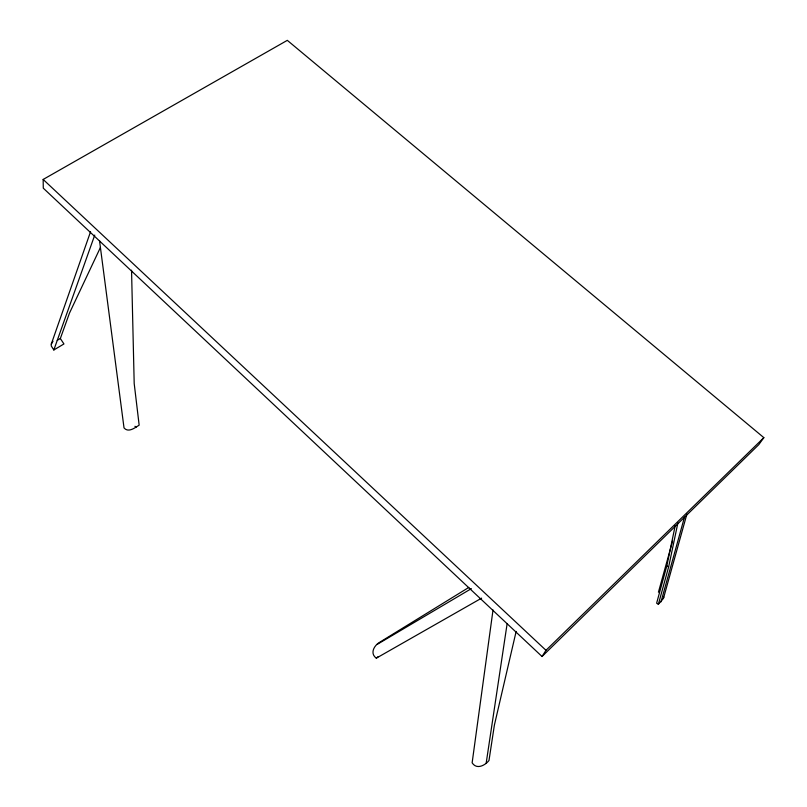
<?xml version="1.0" encoding="UTF-8"?>
<svg xmlns="http://www.w3.org/2000/svg" width="807" height="807" viewBox="0 0 807 807"><rect width="100%" height="100%" fill="white"/><g stroke="black" fill="none" stroke-linecap="round" stroke-linejoin="round"><path stroke-width="1.21" d="M663.657 597.664L663.737 596.998M493.016 609.971L472.135 762.817C476.655 769.969 485.068 765.419 488.981 760.517L494.388 725.11L516.147 631.427M486.187 763.099L507.109 623.841M90.555 231.72L51.275 344.115L51.255 345.951L53.837 349.976L63.945 343.953L60.343 338.506L69.473 313.126L100.431 247.456M686.878 514.13L663.465 598.37L658.361 604.322L656.636 603.172L666.834 565.878L675.227 525.528M658.361 604.322L668.62 567.028L677.86 523.017M672.594 541.083L658.421 592.227M661.014 601.871L684.457 517.186M53.837 349.976L94.752 235.069M51.275 344.115L53 341.3M542.032 656.505L545.986 650.311L763.846 437.646L287.312 40.35L43.154 179.447L43.285 188.172L542.032 656.505L758.782 444.647L763.846 437.646M468.847 587.415L379.976 642.09C374.408 645.166 369.455 653.216 376.304 658.169L481.618 598.138M376.304 658.169L378.18 656.626M99.503 240.516L124.026 427.922C128.444 433.087 134.991 427.69 139.157 425.158L134.194 383.517L131.541 270.174M57.257 340.332L60.343 338.506M377.111 644.44L471.379 588.626M666.834 565.878L668.62 567.028M134.94 426.298L136.101 427.135M43.154 179.447L545.986 650.311"/></g></svg>
